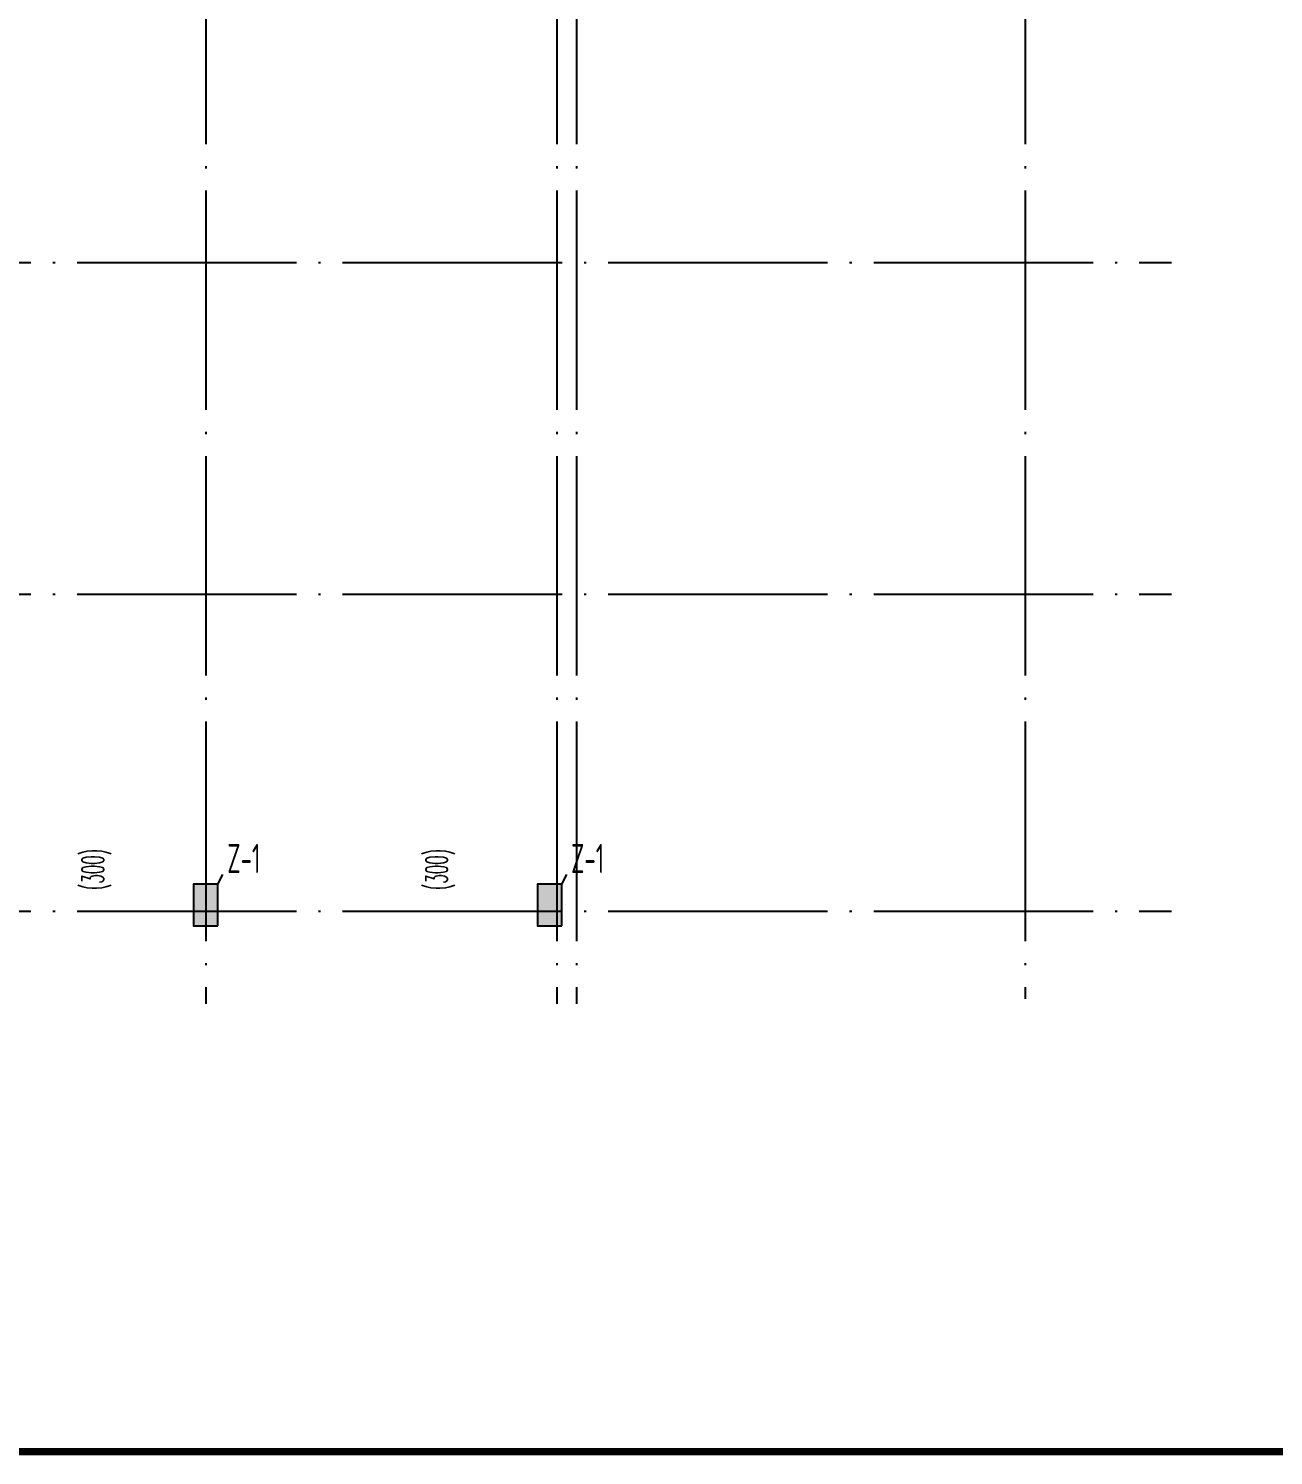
# Model space of a CAD drawing. Extents: x 2025205 to 2402328, y -557483 to 329036.
# Drawn here: x 2126625 to 2152151, y -3921 to 25329 of the extents above; entities that cross this region are included whole.
import ezdxf

# ---------------------------------------------------------------- set-up
doc = ezdxf.new("R2010")
doc.units = 0
doc.header["$LTSCALE"] = 1500
doc.header["$MEASUREMENT"] = 0
doc.linetypes.add('DOTE', pattern=[2.42, 2, -0.2, 0.02, -0.2])
for name, color, linetype in [('DOTE', 252, 'DOTE'), ('PUB_DIM', 3, 'Continuous'), ('PUB_TITLE', 4, 'Continuous'), ('柱', 2, 'Continuous'), ('柱涂实', 54, 'Continuous'), ('柱集中标注', 2, 'Continuous')]:
    doc.layers.add(name, color=color, linetype=linetype)
doc.styles.add('_TCH_DIM_T3', font='SIMPLEX.shx', dxfattribs={"width": 0.705882, "bigfont": 'GBCBIG.shx'})
doc.styles.get("Standard").update_dxf_attribs({"font": 'TSSDENG', "width": 0.7, "bigfont": 'TSSDCHN'})

msp = doc.modelspace()

# ---------------------------------------------------------------- linework, layer by layer
at = {"layer": 'DOTE', "ltscale": 1.5}
for p, q in [((2130259.3, 49236), (2130259.3, 5336)), ((2137459.3, 49236), (2137459.3, 5336)), ((2137859.3, 49236), (2137859.3, 5336)), ((2147059.3, 49236), (2147059.3, 5436)), ((2084059.3, 20536), (2150059.3, 20536)), ((2084059.3, 13736), (2150059.3, 13736)), ((2084059.3, 7236), (2150059.3, 7236))]:
    msp.add_line(p, q, dxfattribs=at)
at = {"layer": 'PUB_TITLE', "linetype": 'ByBlock', "const_width": 150}
msp.add_lwpolyline([(2069977.3, -3846.5), (2176177.3, -3846.5), (2176177.3, 56153.5), (2069977.3, 56153.5)], close=True, dxfattribs=at)
at = {"layer": '柱'}
for points in [[(2130509.4, 6936), (2130509.4, 7786), (2130009.4, 7786), (2130009.4, 6936)], [(2137559.4, 6936), (2137559.4, 7786), (2137059.4, 7786), (2137059.4, 6936)]]:
    msp.add_lwpolyline(points, close=True, dxfattribs=at)
at = {"layer": '柱涂实'}
for points in [[(2130509.4, 6936), (2130509.4, 7786), (2130009.4, 6936), (2130009.4, 7786)], [(2137559.4, 6936), (2137559.4, 7786), (2137059.4, 6936), (2137059.4, 7786)]]:
    msp.add_solid(points, dxfattribs=at)
at = {"layer": '柱集中标注'}
for p, q in [((2130509.4, 7786), (2130609.4, 7986)), ((2137559.4, 7786), (2137659.4, 7986))]:
    msp.add_line(p, q, dxfattribs=at)

# ---------------------------------------------------------------- texts
at = {"layer": 'PUB_DIM', "color": 7, "linetype": 'ByBlock', "style": '_TCH_DIM_T3', "width": 0.5}
for p in [(2128168.4, 7665.7), (2135218.4, 7665.7)]:
    msp.add_text('(300)', height=450, rotation=90, dxfattribs=at).set_placement(p)
at = {"layer": '柱集中标注', "width": 0.6}
for p in [(2130701.2, 8016), (2137751.2, 8016)]:
    msp.add_text('Z-1', height=600, dxfattribs=at).set_placement(p)

doc.saveas('drawing.dxf')
